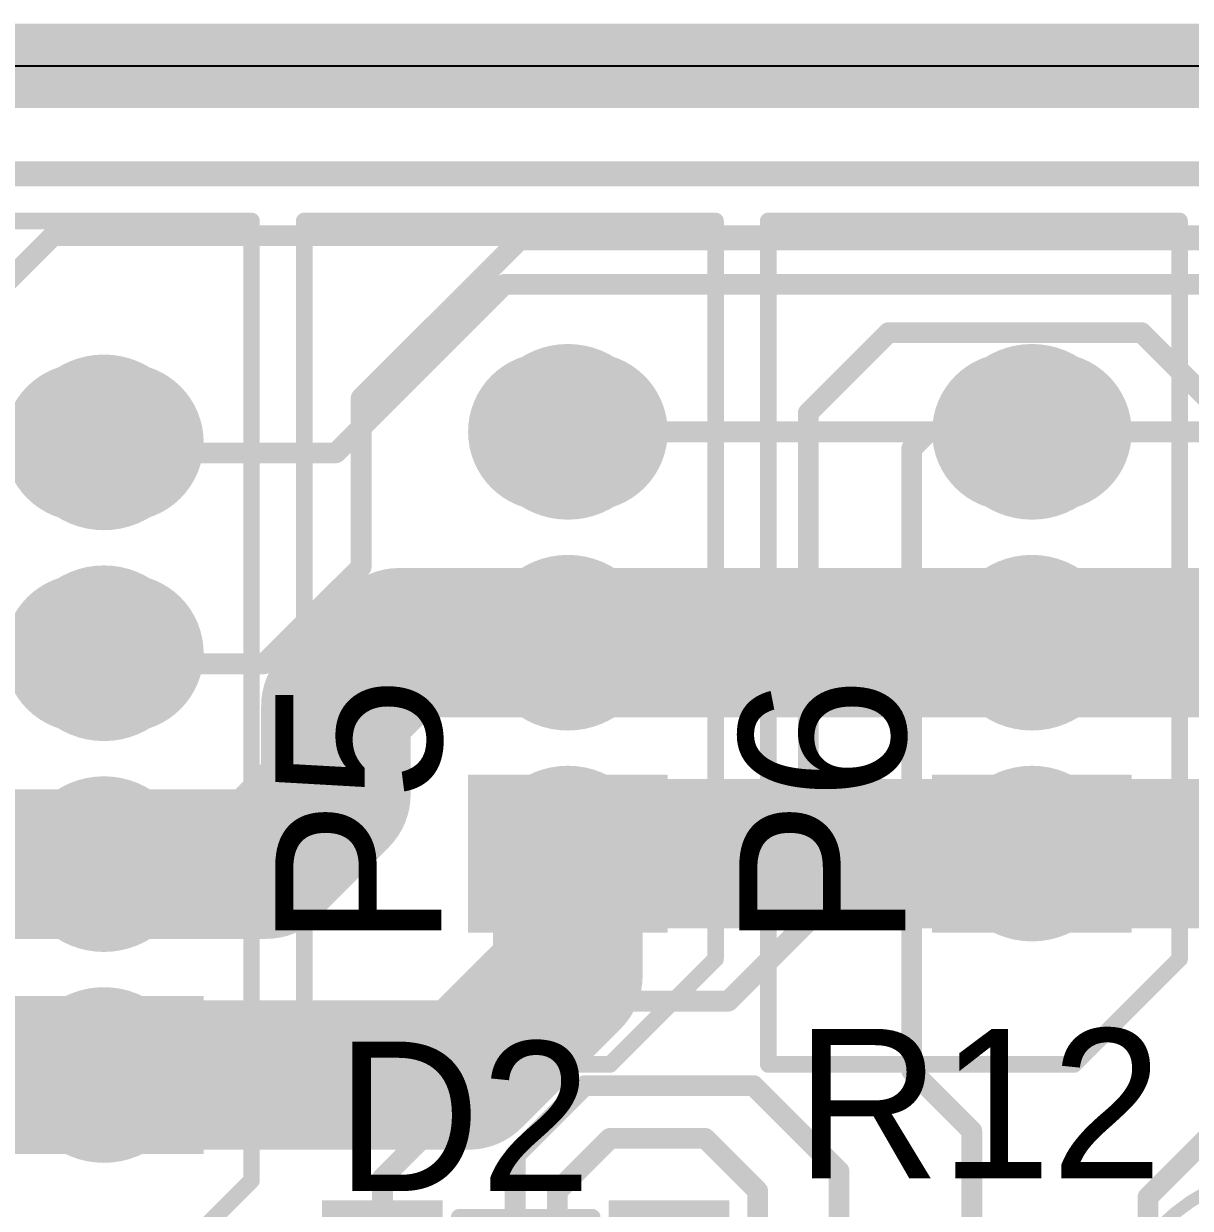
# Model space of a CAD drawing. Extents: x 50.3 to 133.3, y 75.7 to 118.9.
# Drawn here: x 79.3 to 93.35, y 104.44 to 118.71 of the extents above; entities that cross this region are included whole.
import ezdxf

# ---------------------------------------------------------------- set-up
doc = ezdxf.new("R2010")
doc.units = 0
doc.layers.get('0').update_dxf_attribs({"linetype": 'CONTINUOUS'})
for name, color, linetype in [('BOTTOMLAYER', 5, 'CONTINUOUS'), ('BOTTOMSOLDER', 6, 'CONTINUOUS'), ('INTERNALPLANE1', 76, 'CONTINUOUS'), ('INTERNALPLANE2', 16, 'CONTINUOUS'), ('KEEPOUTLAYER', 6, 'CONTINUOUS'), ('MULTILAYER', 9, 'CONTINUOUS'), ('PADHOLELAYER', 156, 'CONTINUOUS'), ('TOPLAYER', 1, 'CONTINUOUS'), ('TOPOVERLAY', 2, 'CONTINUOUS'), ('TOPPASTE', 8, 'CONTINUOUS'), ('TOPSOLDER', 216, 'CONTINUOUS')]:
    doc.layers.add(name, color=color, linetype=linetype)

# ---------------------------------------------------------------- blocks, each defined once
blk = doc.blocks.new('DL_35_16')
at = {"layer": 'TOPLAYER'}
for points in [[(-1.1, -0.8), (-1.1, 0.8), (-2.35, -0.8), (-2.35, 0.8)], [(2.35, -0.8), (2.35, 0.8), (1.1, -0.8), (1.1, 0.8)]]:
    blk.add_solid(points, dxfattribs=at)
at = {"layer": 'TOPOVERLAY', "const_width": 0.2}
for points in [[(0.8, 0.7), (-0.8, 0.7)], [(0.61, 0.7), (0.61, -0.7)], [(0.8, 0.7), (0.8, -0.7)], [(0.8, -0.7), (-0.8, -0.7)]]:
    blk.add_lwpolyline(points, dxfattribs=at)
at = {"layer": 'TOPOVERLAY', "const_width": 0.1}
for points in [[(-0.85, 0.7, 1), (-0.75, 0.7, 1)], [(0.56, 0.7, 1), (0.66, 0.7, 1)], [(0.75, 0.7, 1), (0.85, 0.7, 1)], [(0.75, 0.7, 1), (0.85, 0.7, 1)], [(-0.85, -0.7, 1), (-0.75, -0.7, 1)], [(0.56, -0.7, 1), (0.66, -0.7, 1)], [(0.75, -0.7, 1), (0.85, -0.7, 1)], [(0.75, -0.7, 1), (0.85, -0.7, 1)]]:
    blk.add_lwpolyline(points, format="xyb", close=True, dxfattribs=at)
at = {"layer": 'TOPPASTE'}
for points in [[(-1.1, -0.8), (-1.1, 0.8), (-2.35, -0.8), (-2.35, 0.8)], [(2.35, -0.8), (2.35, 0.8), (1.1, -0.8), (1.1, 0.8)]]:
    blk.add_solid(points, dxfattribs=at)
at = {"layer": 'TOPSOLDER'}
for points in [[(-0.998, -0.902), (-0.998, 0.902), (-2.452, -0.902), (-2.452, 0.902)], [(2.452, -0.902), (2.452, 0.902), (0.998, -0.902), (0.998, 0.902)]]:
    blk.add_solid(points, dxfattribs=at)
blk = doc.blocks.new('MOLEX4PIN_DXL_29')
at = {"layer": 'BOTTOMLAYER', "const_width": 1.7}
for points in [[(-1.27, 0.25), (-1.27, -0.25)], [(1.27, 0.25), (1.27, -0.25)], [(3.81, 0.25), (3.81, -0.25)]]:
    blk.add_lwpolyline(points, dxfattribs=at)
at = {"layer": 'BOTTOMLAYER', "const_width": 0.85}
for points in [[(-1.695, 0.25, 1), (-0.845, 0.25, 1)], [(0.845, 0.25, 1), (1.695, 0.25, 1)], [(3.385, 0.25, 1), (4.235, 0.25, 1)], [(-1.695, -0.25, 1), (-0.845, -0.25, 1)], [(0.845, -0.25, 1), (1.695, -0.25, 1)], [(3.385, -0.25, 1), (4.235, -0.25, 1)]]:
    blk.add_lwpolyline(points, format="xyb", close=True, dxfattribs=at)
at = {"layer": 'BOTTOMLAYER'}
blk.add_solid([(-4.66, -1.1), (-2.96, -1.1), (-4.66, 1.1), (-2.96, 1.1)], dxfattribs=at)
at = {"layer": 'BOTTOMSOLDER', "const_width": 1.903}
for points in [[(-1.27, 0.25), (-1.27, -0.25)], [(1.27, 0.25), (1.27, -0.25)], [(3.81, 0.25), (3.81, -0.25)]]:
    blk.add_lwpolyline(points, dxfattribs=at)
at = {"layer": 'BOTTOMSOLDER', "const_width": 0.952}
for points in [[(-1.746, 0.25, 1), (-0.794, 0.25, 1)], [(0.794, 0.25, 1), (1.746, 0.25, 1)], [(3.334, 0.25, 1), (4.286, 0.25, 1)], [(-1.746, -0.25, 1), (-0.794, -0.25, 1)], [(0.794, -0.25, 1), (1.746, -0.25, 1)], [(3.334, -0.25, 1), (4.286, -0.25, 1)]]:
    blk.add_lwpolyline(points, format="xyb", close=True, dxfattribs=at)
at = {"layer": 'BOTTOMSOLDER'}
blk.add_solid([(-4.762, -1.202), (-2.858, -1.202), (-4.762, 1.202), (-2.858, 1.202)], dxfattribs=at)
at = {"layer": 'INTERNALPLANE1', "const_width": 1.058}
for points in [[(-4.339, 0, 1), (-3.281, 0, 1)], [(-1.799, 0, 1), (-0.741, 0, 1)], [(0.741, 0, 1), (1.799, 0, 1)], [(3.281, 0, 1), (4.339, 0, 1)]]:
    blk.add_lwpolyline(points, format="xyb", close=True, dxfattribs=at)
at = {"layer": 'INTERNALPLANE2', "const_width": 1.058}
for points in [[(-4.339, 0, 1), (-3.281, 0, 1)], [(-1.799, 0, 1), (-0.741, 0, 1)], [(0.741, 0, 1), (1.799, 0, 1)], [(3.281, 0, 1), (4.339, 0, 1)]]:
    blk.add_lwpolyline(points, format="xyb", close=True, dxfattribs=at)
at = {"layer": 'MULTILAYER', "const_width": 1.7}
for points in [[(-1.27, 0.25), (-1.27, -0.25)], [(1.27, 0.25), (1.27, -0.25)], [(3.81, 0.25), (3.81, -0.25)]]:
    blk.add_lwpolyline(points, dxfattribs=at)
at = {"layer": 'MULTILAYER', "const_width": 0.85}
for points in [[(-1.695, 0.25, 1), (-0.845, 0.25, 1)], [(0.845, 0.25, 1), (1.695, 0.25, 1)], [(3.385, 0.25, 1), (4.235, 0.25, 1)], [(-1.695, -0.25, 1), (-0.845, -0.25, 1)], [(0.845, -0.25, 1), (1.695, -0.25, 1)], [(3.385, -0.25, 1), (4.235, -0.25, 1)]]:
    blk.add_lwpolyline(points, format="xyb", close=True, dxfattribs=at)
at = {"layer": 'MULTILAYER'}
blk.add_solid([(-4.66, -1.1), (-2.96, -1.1), (-4.66, 1.1), (-2.96, 1.1)], dxfattribs=at)
at = {"layer": 'PADHOLELAYER', "const_width": 0.55}
for points in [[(-4.085, 0, 1), (-3.535, 0, 1)], [(-1.545, 0, 1), (-0.995, 0, 1)], [(0.995, 0, 1), (1.545, 0, 1)], [(3.535, 0, 1), (4.085, 0, 1)]]:
    blk.add_lwpolyline(points, format="xyb", close=True, dxfattribs=at)
at = {"layer": 'TOPLAYER', "const_width": 1.7}
for points in [[(-1.27, 0.25), (-1.27, -0.25)], [(1.27, 0.25), (1.27, -0.25)], [(3.81, 0.25), (3.81, -0.25)]]:
    blk.add_lwpolyline(points, dxfattribs=at)
at = {"layer": 'TOPLAYER', "const_width": 0.85}
for points in [[(-1.695, 0.25, 1), (-0.845, 0.25, 1)], [(0.845, 0.25, 1), (1.695, 0.25, 1)], [(3.385, 0.25, 1), (4.235, 0.25, 1)], [(-1.695, -0.25, 1), (-0.845, -0.25, 1)], [(0.845, -0.25, 1), (1.695, -0.25, 1)], [(3.385, -0.25, 1), (4.235, -0.25, 1)]]:
    blk.add_lwpolyline(points, format="xyb", close=True, dxfattribs=at)
at = {"layer": 'TOPLAYER'}
blk.add_solid([(-4.66, -1.1), (-2.96, -1.1), (-4.66, 1.1), (-2.96, 1.1)], dxfattribs=at)
at = {"layer": 'TOPOVERLAY', "const_width": 0.2}
for points in [[(-6.35, 3.175), (6.477, 3.175)], [(-6.35, 3.175), (-6.35, -0.508)], [(6.477, 3.175), (6.477, -1.778)], [(-6.35, -0.508), (-5.08, -1.778)], [(-5.08, -1.778), (6.477, -1.778)]]:
    blk.add_lwpolyline(points, dxfattribs=at)
at = {"layer": 'TOPOVERLAY', "const_width": 0.1}
for points in [[(-6.4, 3.175, 1), (-6.3, 3.175, 1)], [(-6.4, 3.175, 1), (-6.3, 3.175, 1)], [(6.427, 3.175, 1), (6.527, 3.175, 1)], [(6.427, 3.175, 1), (6.527, 3.175, 1)], [(-6.4, -0.508, 1), (-6.3, -0.508, 1)], [(-6.4, -0.508, 1), (-6.3, -0.508, 1)], [(-5.13, -1.778, 1), (-5.03, -1.778, 1)], [(-5.13, -1.778, 1), (-5.03, -1.778, 1)], [(6.427, -1.778, 1), (6.527, -1.778, 1)], [(6.427, -1.778, 1), (6.527, -1.778, 1)]]:
    blk.add_lwpolyline(points, format="xyb", close=True, dxfattribs=at)
at = {"layer": 'TOPSOLDER', "const_width": 1.903}
for points in [[(-1.27, 0.25), (-1.27, -0.25)], [(1.27, 0.25), (1.27, -0.25)], [(3.81, 0.25), (3.81, -0.25)]]:
    blk.add_lwpolyline(points, dxfattribs=at)
at = {"layer": 'TOPSOLDER', "const_width": 0.952}
for points in [[(-1.746, 0.25, 1), (-0.794, 0.25, 1)], [(0.794, 0.25, 1), (1.746, 0.25, 1)], [(3.334, 0.25, 1), (4.286, 0.25, 1)], [(-1.746, -0.25, 1), (-0.794, -0.25, 1)], [(0.794, -0.25, 1), (1.746, -0.25, 1)], [(3.334, -0.25, 1), (4.286, -0.25, 1)]]:
    blk.add_lwpolyline(points, format="xyb", close=True, dxfattribs=at)
at = {"layer": 'TOPSOLDER'}
blk.add_solid([(-4.762, -1.202), (-2.858, -1.202), (-4.762, 1.202), (-2.858, 1.202)], dxfattribs=at)
blk = doc.blocks.new('MOLEX3PIN_DXL_30')
at = {"layer": 'BOTTOMLAYER', "const_width": 1.7}
for points in [[(0, 0.25), (0, -0.25)], [(2.54, 0.25), (2.54, -0.25)]]:
    blk.add_lwpolyline(points, dxfattribs=at)
at = {"layer": 'BOTTOMLAYER', "const_width": 0.85}
for points in [[(-0.425, 0.25, 1), (0.425, 0.25, 1)], [(2.115, 0.25, 1), (2.965, 0.25, 1)], [(-0.425, -0.25, 1), (0.425, -0.25, 1)], [(2.115, -0.25, 1), (2.965, -0.25, 1)]]:
    blk.add_lwpolyline(points, format="xyb", close=True, dxfattribs=at)
at = {"layer": 'BOTTOMLAYER'}
blk.add_solid([(-3.39, -1.1), (-1.69, -1.1), (-3.39, 1.1), (-1.69, 1.1)], dxfattribs=at)
at = {"layer": 'BOTTOMSOLDER', "const_width": 1.903}
for points in [[(0, 0.25), (0, -0.25)], [(2.54, 0.25), (2.54, -0.25)]]:
    blk.add_lwpolyline(points, dxfattribs=at)
at = {"layer": 'BOTTOMSOLDER', "const_width": 0.952}
for points in [[(-0.476, 0.25, 1), (0.476, 0.25, 1)], [(2.064, 0.25, 1), (3.016, 0.25, 1)], [(-0.476, -0.25, 1), (0.476, -0.25, 1)], [(2.064, -0.25, 1), (3.016, -0.25, 1)]]:
    blk.add_lwpolyline(points, format="xyb", close=True, dxfattribs=at)
at = {"layer": 'BOTTOMSOLDER'}
blk.add_solid([(-3.492, -1.202), (-1.588, -1.202), (-3.492, 1.202), (-1.588, 1.202)], dxfattribs=at)
at = {"layer": 'INTERNALPLANE1', "const_width": 1.058}
for points in [[(-3.069, 0, 1), (-2.011, 0, 1)], [(-0.529, 0, 1), (0.529, 0, 1)], [(2.011, 0, 1), (3.069, 0, 1)]]:
    blk.add_lwpolyline(points, format="xyb", close=True, dxfattribs=at)
at = {"layer": 'INTERNALPLANE2', "const_width": 1.058}
for points in [[(-3.069, 0, 1), (-2.011, 0, 1)], [(-0.529, 0, 1), (0.529, 0, 1)], [(2.011, 0, 1), (3.069, 0, 1)]]:
    blk.add_lwpolyline(points, format="xyb", close=True, dxfattribs=at)
at = {"layer": 'MULTILAYER', "const_width": 1.7}
for points in [[(0, 0.25), (0, -0.25)], [(2.54, 0.25), (2.54, -0.25)]]:
    blk.add_lwpolyline(points, dxfattribs=at)
at = {"layer": 'MULTILAYER', "const_width": 0.85}
for points in [[(-0.425, 0.25, 1), (0.425, 0.25, 1)], [(2.115, 0.25, 1), (2.965, 0.25, 1)], [(-0.425, -0.25, 1), (0.425, -0.25, 1)], [(2.115, -0.25, 1), (2.965, -0.25, 1)]]:
    blk.add_lwpolyline(points, format="xyb", close=True, dxfattribs=at)
at = {"layer": 'MULTILAYER'}
blk.add_solid([(-3.39, -1.1), (-1.69, -1.1), (-3.39, 1.1), (-1.69, 1.1)], dxfattribs=at)
at = {"layer": 'PADHOLELAYER', "const_width": 0.55}
for points in [[(-2.815, 0, 1), (-2.265, 0, 1)], [(-0.275, 0, 1), (0.275, 0, 1)], [(2.265, 0, 1), (2.815, 0, 1)]]:
    blk.add_lwpolyline(points, format="xyb", close=True, dxfattribs=at)
at = {"layer": 'TOPLAYER', "const_width": 1.7}
for points in [[(0, 0.25), (0, -0.25)], [(2.54, 0.25), (2.54, -0.25)]]:
    blk.add_lwpolyline(points, dxfattribs=at)
at = {"layer": 'TOPLAYER', "const_width": 0.85}
for points in [[(-0.425, 0.25, 1), (0.425, 0.25, 1)], [(2.115, 0.25, 1), (2.965, 0.25, 1)], [(-0.425, -0.25, 1), (0.425, -0.25, 1)], [(2.115, -0.25, 1), (2.965, -0.25, 1)]]:
    blk.add_lwpolyline(points, format="xyb", close=True, dxfattribs=at)
at = {"layer": 'TOPLAYER'}
blk.add_solid([(-3.39, -1.1), (-1.69, -1.1), (-3.39, 1.1), (-1.69, 1.1)], dxfattribs=at)
at = {"layer": 'TOPOVERLAY', "const_width": 0.2}
for points in [[(-5.08, 3.175), (-5.08, -0.508)], [(-5.08, 3.175), (5.08, 3.175)], [(5.08, 3.175), (5.08, -1.778)], [(-5.08, -0.508), (-3.81, -1.778)], [(-3.81, -1.778), (5.08, -1.778)]]:
    blk.add_lwpolyline(points, dxfattribs=at)
at = {"layer": 'TOPOVERLAY', "const_width": 0.1}
for points in [[(-5.13, 3.175, 1), (-5.03, 3.175, 1)], [(-5.13, 3.175, 1), (-5.03, 3.175, 1)], [(5.03, 3.175, 1), (5.13, 3.175, 1)], [(5.03, 3.175, 1), (5.13, 3.175, 1)], [(-5.13, -0.508, 1), (-5.03, -0.508, 1)], [(-5.13, -0.508, 1), (-5.03, -0.508, 1)], [(-3.86, -1.778, 1), (-3.76, -1.778, 1)], [(-3.86, -1.778, 1), (-3.76, -1.778, 1)], [(5.03, -1.778, 1), (5.13, -1.778, 1)], [(5.03, -1.778, 1), (5.13, -1.778, 1)]]:
    blk.add_lwpolyline(points, format="xyb", close=True, dxfattribs=at)
at = {"layer": 'TOPSOLDER', "const_width": 1.903}
for points in [[(0, 0.25), (0, -0.25)], [(2.54, 0.25), (2.54, -0.25)]]:
    blk.add_lwpolyline(points, dxfattribs=at)
at = {"layer": 'TOPSOLDER', "const_width": 0.952}
for points in [[(-0.476, 0.25, 1), (0.476, 0.25, 1)], [(2.064, 0.25, 1), (3.016, 0.25, 1)], [(-0.476, -0.25, 1), (0.476, -0.25, 1)], [(2.064, -0.25, 1), (3.016, -0.25, 1)]]:
    blk.add_lwpolyline(points, format="xyb", close=True, dxfattribs=at)
at = {"layer": 'TOPSOLDER'}
blk.add_solid([(-3.492, -1.202), (-1.588, -1.202), (-3.492, 1.202), (-1.588, 1.202)], dxfattribs=at)
blk = doc.blocks.new('C_______DIP_57')
at = {"layer": 'BOTTOMLAYER', "const_width": 1.6}
for points in [[(-2.54, -0.55), (-2.54, 0.55)], [(2.54, -0.55), (2.54, 0.55)]]:
    blk.add_lwpolyline(points, dxfattribs=at)
at = {"layer": 'BOTTOMLAYER', "const_width": 0.8}
for points in [[(-2.94, 0.55, 1), (-2.14, 0.55, 1)], [(2.14, 0.55, 1), (2.94, 0.55, 1)], [(-2.94, -0.55, 1), (-2.14, -0.55, 1)], [(2.14, -0.55, 1), (2.94, -0.55, 1)]]:
    blk.add_lwpolyline(points, format="xyb", close=True, dxfattribs=at)
at = {"layer": 'BOTTOMSOLDER', "const_width": 1.803}
for points in [[(-2.54, -0.55), (-2.54, 0.55)], [(2.54, -0.55), (2.54, 0.55)]]:
    blk.add_lwpolyline(points, dxfattribs=at)
at = {"layer": 'BOTTOMSOLDER', "const_width": 0.902}
for points in [[(-2.991, 0.55, 1), (-2.089, 0.55, 1)], [(2.089, 0.55, 1), (2.991, 0.55, 1)], [(-2.991, -0.55, 1), (-2.089, -0.55, 1)], [(2.089, -0.55, 1), (2.991, -0.55, 1)]]:
    blk.add_lwpolyline(points, format="xyb", close=True, dxfattribs=at)
at = {"layer": 'INTERNALPLANE1', "const_width": 1.058}
for points in [[(-3.069, 0, 1), (-2.011, 0, 1)], [(2.011, 0, 1), (3.069, 0, 1)]]:
    blk.add_lwpolyline(points, format="xyb", close=True, dxfattribs=at)
at = {"layer": 'INTERNALPLANE2', "const_width": 1.058}
for points in [[(-3.069, 0, 1), (-2.011, 0, 1)], [(2.011, 0, 1), (3.069, 0, 1)]]:
    blk.add_lwpolyline(points, format="xyb", close=True, dxfattribs=at)
at = {"layer": 'MULTILAYER', "const_width": 1.6}
for points in [[(-2.54, -0.55), (-2.54, 0.55)], [(2.54, -0.55), (2.54, 0.55)]]:
    blk.add_lwpolyline(points, dxfattribs=at)
at = {"layer": 'MULTILAYER', "const_width": 0.8}
for points in [[(-2.94, 0.55, 1), (-2.14, 0.55, 1)], [(2.14, 0.55, 1), (2.94, 0.55, 1)], [(-2.94, -0.55, 1), (-2.14, -0.55, 1)], [(2.14, -0.55, 1), (2.94, -0.55, 1)]]:
    blk.add_lwpolyline(points, format="xyb", close=True, dxfattribs=at)
at = {"layer": 'PADHOLELAYER', "const_width": 0.55}
for points in [[(-2.815, 0, 1), (-2.265, 0, 1)], [(2.265, 0, 1), (2.815, 0, 1)]]:
    blk.add_lwpolyline(points, format="xyb", close=True, dxfattribs=at)
at = {"layer": 'TOPLAYER', "const_width": 1.6}
for points in [[(-2.54, -0.55), (-2.54, 0.55)], [(2.54, -0.55), (2.54, 0.55)]]:
    blk.add_lwpolyline(points, dxfattribs=at)
at = {"layer": 'TOPLAYER', "const_width": 0.8}
for points in [[(-2.94, 0.55, 1), (-2.14, 0.55, 1)], [(2.14, 0.55, 1), (2.94, 0.55, 1)], [(-2.94, -0.55, 1), (-2.14, -0.55, 1)], [(2.14, -0.55, 1), (2.94, -0.55, 1)]]:
    blk.add_lwpolyline(points, format="xyb", close=True, dxfattribs=at)
at = {"layer": 'TOPOVERLAY'}
for points, const_width in [([(-3.429, -2.286, -1), (-3.429, 2.286)], 0.152), ([(3.429, 2.286, -1), (3.429, -2.286)], 0.152), ([(-3.429, -1.778, -1), (-3.429, 1.778)], 0.0508), ([(3.429, 1.778, -1), (3.429, -1.778)], 0.0508)]:
    blk.add_lwpolyline(points, format="xyb", dxfattribs=dict(at, const_width=const_width))
for points, const_width in [([(3.429, 2.286), (-3.429, 2.286)], 0.152), ([(3.429, 1.778), (-3.429, 1.778)], 0.0508), ([(3.429, -1.778), (-3.429, -1.778)], 0.0508), ([(3.429, -2.286), (-3.429, -2.286)], 0.152)]:
    blk.add_lwpolyline(points, dxfattribs=dict(at, const_width=const_width))
for points, const_width in [([(-3.467, 2.286, 1), (-3.391, 2.286, 1)], 0.0762), ([(-3.467, 2.286, 1), (-3.391, 2.286, 1)], 0.0762), ([(3.391, 2.286, 1), (3.467, 2.286, 1)], 0.0762), ([(3.391, 2.286, 1), (3.467, 2.286, 1)], 0.0762), ([(-3.442, 1.778, 1), (-3.416, 1.778, 1)], 0.0254), ([(-3.442, 1.778, 1), (-3.416, 1.778, 1)], 0.0254), ([(3.416, 1.778, 1), (3.442, 1.778, 1)], 0.0254), ([(3.416, 1.778, 1), (3.442, 1.778, 1)], 0.0254), ([(-3.442, -1.778, 1), (-3.416, -1.778, 1)], 0.0254), ([(-3.442, -1.778, 1), (-3.416, -1.778, 1)], 0.0254), ([(3.416, -1.778, 1), (3.442, -1.778, 1)], 0.0254), ([(3.416, -1.778, 1), (3.442, -1.778, 1)], 0.0254), ([(-3.467, -2.286, 1), (-3.391, -2.286, 1)], 0.0762), ([(-3.467, -2.286, 1), (-3.391, -2.286, 1)], 0.0762), ([(3.391, -2.286, 1), (3.467, -2.286, 1)], 0.0762), ([(3.391, -2.286, 1), (3.467, -2.286, 1)], 0.0762)]:
    blk.add_lwpolyline(points, format="xyb", close=True, dxfattribs=dict(at, const_width=const_width))
at = {"layer": 'TOPSOLDER', "const_width": 1.803}
for points in [[(-2.54, -0.55), (-2.54, 0.55)], [(2.54, -0.55), (2.54, 0.55)]]:
    blk.add_lwpolyline(points, dxfattribs=at)
at = {"layer": 'TOPSOLDER', "const_width": 0.902}
for points in [[(-2.991, 0.55, 1), (-2.089, 0.55, 1)], [(2.089, 0.55, 1), (2.991, 0.55, 1)], [(-2.991, -0.55, 1), (-2.089, -0.55, 1)], [(2.089, -0.55, 1), (2.991, -0.55, 1)]]:
    blk.add_lwpolyline(points, format="xyb", close=True, dxfattribs=at)
blk = doc.blocks.new('MOLEX3PIN_DXL_59')
at = {"layer": 'BOTTOMLAYER', "const_width": 1.7}
for points in [[(0, 0.25), (0, -0.25)], [(2.54, 0.25), (2.54, -0.25)]]:
    blk.add_lwpolyline(points, dxfattribs=at)
at = {"layer": 'BOTTOMLAYER', "const_width": 0.85}
for points in [[(-0.425, 0.25, 1), (0.425, 0.25, 1)], [(2.115, 0.25, 1), (2.965, 0.25, 1)], [(-0.425, -0.25, 1), (0.425, -0.25, 1)], [(2.115, -0.25, 1), (2.965, -0.25, 1)]]:
    blk.add_lwpolyline(points, format="xyb", close=True, dxfattribs=at)
at = {"layer": 'BOTTOMLAYER'}
blk.add_solid([(-3.39, -1.1), (-1.69, -1.1), (-3.39, 1.1), (-1.69, 1.1)], dxfattribs=at)
at = {"layer": 'BOTTOMSOLDER', "const_width": 1.903}
for points in [[(0, 0.25), (0, -0.25)], [(2.54, 0.25), (2.54, -0.25)]]:
    blk.add_lwpolyline(points, dxfattribs=at)
at = {"layer": 'BOTTOMSOLDER', "const_width": 0.952}
for points in [[(-0.476, 0.25, 1), (0.476, 0.25, 1)], [(2.064, 0.25, 1), (3.016, 0.25, 1)], [(-0.476, -0.25, 1), (0.476, -0.25, 1)], [(2.064, -0.25, 1), (3.016, -0.25, 1)]]:
    blk.add_lwpolyline(points, format="xyb", close=True, dxfattribs=at)
at = {"layer": 'BOTTOMSOLDER'}
blk.add_solid([(-3.492, -1.202), (-1.588, -1.202), (-3.492, 1.202), (-1.588, 1.202)], dxfattribs=at)
at = {"layer": 'INTERNALPLANE1', "const_width": 1.058}
for points in [[(-3.069, 0, 1), (-2.011, 0, 1)], [(-0.529, 0, 1), (0.529, 0, 1)], [(2.011, 0, 1), (3.069, 0, 1)]]:
    blk.add_lwpolyline(points, format="xyb", close=True, dxfattribs=at)
at = {"layer": 'INTERNALPLANE2', "const_width": 1.058}
for points in [[(-3.069, 0, 1), (-2.011, 0, 1)], [(-0.529, 0, 1), (0.529, 0, 1)], [(2.011, 0, 1), (3.069, 0, 1)]]:
    blk.add_lwpolyline(points, format="xyb", close=True, dxfattribs=at)
at = {"layer": 'MULTILAYER', "const_width": 1.7}
for points in [[(0, 0.25), (0, -0.25)], [(2.54, 0.25), (2.54, -0.25)]]:
    blk.add_lwpolyline(points, dxfattribs=at)
at = {"layer": 'MULTILAYER', "const_width": 0.85}
for points in [[(-0.425, 0.25, 1), (0.425, 0.25, 1)], [(2.115, 0.25, 1), (2.965, 0.25, 1)], [(-0.425, -0.25, 1), (0.425, -0.25, 1)], [(2.115, -0.25, 1), (2.965, -0.25, 1)]]:
    blk.add_lwpolyline(points, format="xyb", close=True, dxfattribs=at)
at = {"layer": 'MULTILAYER'}
blk.add_solid([(-3.39, -1.1), (-1.69, -1.1), (-3.39, 1.1), (-1.69, 1.1)], dxfattribs=at)
at = {"layer": 'PADHOLELAYER', "const_width": 0.55}
for points in [[(-2.815, 0, 1), (-2.265, 0, 1)], [(-0.275, 0, 1), (0.275, 0, 1)], [(2.265, 0, 1), (2.815, 0, 1)]]:
    blk.add_lwpolyline(points, format="xyb", close=True, dxfattribs=at)
at = {"layer": 'TOPLAYER', "const_width": 1.7}
for points in [[(0, 0.25), (0, -0.25)], [(2.54, 0.25), (2.54, -0.25)]]:
    blk.add_lwpolyline(points, dxfattribs=at)
at = {"layer": 'TOPLAYER', "const_width": 0.85}
for points in [[(-0.425, 0.25, 1), (0.425, 0.25, 1)], [(2.115, 0.25, 1), (2.965, 0.25, 1)], [(-0.425, -0.25, 1), (0.425, -0.25, 1)], [(2.115, -0.25, 1), (2.965, -0.25, 1)]]:
    blk.add_lwpolyline(points, format="xyb", close=True, dxfattribs=at)
at = {"layer": 'TOPLAYER'}
blk.add_solid([(-3.39, -1.1), (-1.69, -1.1), (-3.39, 1.1), (-1.69, 1.1)], dxfattribs=at)
at = {"layer": 'TOPOVERLAY', "const_width": 0.2}
for points in [[(-5.08, 3.175), (-5.08, -0.508)], [(-5.08, 3.175), (5.08, 3.175)], [(5.08, 3.175), (5.08, -1.778)], [(-5.08, -0.508), (-3.81, -1.778)], [(-3.81, -1.778), (5.08, -1.778)]]:
    blk.add_lwpolyline(points, dxfattribs=at)
at = {"layer": 'TOPOVERLAY', "const_width": 0.1}
for points in [[(-5.13, 3.175, 1), (-5.03, 3.175, 1)], [(-5.13, 3.175, 1), (-5.03, 3.175, 1)], [(5.03, 3.175, 1), (5.13, 3.175, 1)], [(5.03, 3.175, 1), (5.13, 3.175, 1)], [(-5.13, -0.508, 1), (-5.03, -0.508, 1)], [(-5.13, -0.508, 1), (-5.03, -0.508, 1)], [(-3.86, -1.778, 1), (-3.76, -1.778, 1)], [(-3.86, -1.778, 1), (-3.76, -1.778, 1)], [(5.03, -1.778, 1), (5.13, -1.778, 1)], [(5.03, -1.778, 1), (5.13, -1.778, 1)]]:
    blk.add_lwpolyline(points, format="xyb", close=True, dxfattribs=at)
at = {"layer": 'TOPSOLDER', "const_width": 1.903}
for points in [[(0, 0.25), (0, -0.25)], [(2.54, 0.25), (2.54, -0.25)]]:
    blk.add_lwpolyline(points, dxfattribs=at)
at = {"layer": 'TOPSOLDER', "const_width": 0.952}
for points in [[(-0.476, 0.25, 1), (0.476, 0.25, 1)], [(2.064, 0.25, 1), (3.016, 0.25, 1)], [(-0.476, -0.25, 1), (0.476, -0.25, 1)], [(2.064, -0.25, 1), (3.016, -0.25, 1)]]:
    blk.add_lwpolyline(points, format="xyb", close=True, dxfattribs=at)
at = {"layer": 'TOPSOLDER'}
blk.add_solid([(-3.492, -1.202), (-1.588, -1.202), (-3.492, 1.202), (-1.588, 1.202)], dxfattribs=at)

msp = doc.modelspace()

# ---------------------------------------------------------------- linework, layer by layer
at = {"layer": 'BOTTOMLAYER'}
for points, const_width in [([(83.363, 114.198), (85.268, 116.103)], 0.25), ([(85.268, 116.103), (122.758, 116.103)], 0.25), ([(83.363, 112.166), (83.363, 114.198)], 0.25), ([(85.852, 113.792), (91.44, 113.792)], 0.25), ([(91.44, 113.792), (97.028, 113.792)], 0.25), ([(74.676, 113.538), (80.264, 113.538)], 0.25), ([(82.194, 110.998), (83.363, 112.166)], 0.25), ([(85.852, 111.252), (91.44, 111.252)], 1.8), ([(91.44, 111.252), (97.028, 111.252)], 1.8), ([(74.676, 110.998), (80.264, 110.998)], 0.25), ([(80.264, 110.998), (82.194, 110.998)], 0.25), ([(85.852, 108.712), (91.44, 108.712)], 1.8), ([(85.852, 107.239), (85.852, 108.712)], 1.8), ([(91.44, 108.712), (97.028, 108.712)], 1.8), ([(74.676, 108.585), (80.264, 108.585)], 1.8), ([(84.658, 106.045), (85.852, 107.239)], 1.8), ([(74.676, 106.045), (80.264, 106.045)], 1.8), ([(80.264, 106.045), (84.658, 106.045)], 1.8)]:
    msp.add_lwpolyline(points, dxfattribs=dict(at, const_width=const_width))
for points, const_width in [([(85.205, 116.103, 1), (85.33, 116.103, 1)], 0.125), ([(85.205, 116.103, 1), (85.33, 116.103, 1)], 0.125), ([(83.3, 114.198, 1), (83.425, 114.198, 1)], 0.125), ([(83.3, 114.198, 1), (83.425, 114.198, 1)], 0.125), ([(85.79, 113.792, 1), (85.914, 113.792, 1)], 0.125), ([(91.378, 113.792, 1), (91.502, 113.792, 1)], 0.125), ([(91.378, 113.792, 1), (91.502, 113.792, 1)], 0.125), ([(80.202, 113.538, 1), (80.326, 113.538, 1)], 0.125), ([(83.3, 112.166, 1), (83.425, 112.166, 1)], 0.125), ([(83.3, 112.166, 1), (83.425, 112.166, 1)], 0.125), ([(85.402, 111.252, 1), (86.302, 111.252, 1)], 0.9), ([(90.99, 111.252, 1), (91.89, 111.252, 1)], 0.9), ([(90.99, 111.252, 1), (91.89, 111.252, 1)], 0.9), ([(80.202, 110.998, 1), (80.326, 110.998, 1)], 0.125), ([(80.202, 110.998, 1), (80.326, 110.998, 1)], 0.125), ([(82.132, 110.998, 1), (82.257, 110.998, 1)], 0.125), ([(82.132, 110.998, 1), (82.257, 110.998, 1)], 0.125), ([(85.402, 108.712, 1), (86.302, 108.712, 1)], 0.9), ([(85.402, 108.712, 1), (86.302, 108.712, 1)], 0.9), ([(90.99, 108.712, 1), (91.89, 108.712, 1)], 0.9), ([(90.99, 108.712, 1), (91.89, 108.712, 1)], 0.9), ([(79.814, 108.585, 1), (80.714, 108.585, 1)], 0.9), ([(85.402, 107.239, 1), (86.302, 107.239, 1)], 0.9), ([(85.402, 107.239, 1), (86.302, 107.239, 1)], 0.9), ([(79.814, 106.045, 1), (80.714, 106.045, 1)], 0.9), ([(79.814, 106.045, 1), (80.714, 106.045, 1)], 0.9), ([(84.208, 106.045, 1), (85.108, 106.045, 1)], 0.9), ([(84.208, 106.045, 1), (85.108, 106.045, 1)], 0.9)]:
    msp.add_lwpolyline(points, format="xyb", close=True, dxfattribs=dict(at, const_width=const_width))
at = {"layer": 'INTERNALPLANE1'}
msp.add_line((50.8, 118.2), (132.8, 118.2), dxfattribs=at)
at = {"layer": 'INTERNALPLANE1', "const_width": 1.016}
msp.add_lwpolyline([(50.8, 118.2), (132.8, 118.2)], dxfattribs=at)
at = {"layer": 'INTERNALPLANE2'}
msp.add_line((50.8, 118.2), (132.8, 118.2), dxfattribs=at)
at = {"layer": 'INTERNALPLANE2', "const_width": 1.016}
msp.add_lwpolyline([(50.8, 118.2), (132.8, 118.2)], dxfattribs=at)
at = {"layer": 'KEEPOUTLAYER', "const_width": 0.3}
msp.add_lwpolyline([(54.737, 116.9), (128.877, 116.9)], dxfattribs=at)
at = {"layer": 'TOPLAYER'}
for points, const_width in [([(78.613, 115.113), (79.654, 116.154)], 0.25), ([(79.654, 116.154), (105.766, 116.154)], 0.25), ([(83.058, 113.538), (85.09, 115.57)], 0.25), ([(85.09, 115.57), (105.537, 115.57)], 0.25), ([(88.748, 114.021), (89.713, 114.986)], 0.25), ([(89.713, 114.986), (92.761, 114.986)], 0.25), ([(92.761, 114.986), (95.148, 112.598)], 0.25), ([(88.748, 107.899), (88.748, 114.021)], 0.25), ([(89.992, 113.589), (90.195, 113.792)], 0.25), ([(90.195, 113.792), (91.44, 113.792)], 0.25), ([(80.264, 113.538), (83.058, 113.538)], 0.25), ([(89.992, 106.096), (89.992, 113.589)], 0.25), ([(83.058, 110.49), (83.82, 111.252)], 1.8), ([(83.82, 111.252), (85.852, 111.252)], 1.8), ([(83.058, 109.423), (83.058, 110.49)], 1.8), ([(82.22, 108.585), (83.058, 109.423)], 1.8), ([(80.264, 108.585), (82.22, 108.585)], 1.8), ([(87.782, 106.934), (88.748, 107.899)], 0.25), ([(83.619, 104.803), (85.75, 106.934)], 0.25), ([(85.75, 106.934), (87.782, 106.934)], 0.25), ([(92.837, 104.572), (94.717, 106.451)], 0.25), ([(89.992, 106.096), (90.716, 105.372)], 0.25), ([(85.217, 105.08), (86.055, 105.918)], 0.25), ([(86.055, 105.918), (88.087, 105.918)], 0.25), ([(88.087, 105.918), (89.116, 104.889)], 0.25), ([(90.716, 103.632), (90.716, 105.372)], 0.25), ([(85.725, 104.648), (86.36, 105.283)], 0.25), ([(86.36, 105.283), (87.503, 105.283)], 0.25), ([(87.503, 105.283), (88.138, 104.648)], 0.25), ([(85.217, 103.155), (85.217, 105.08)], 0.25), ([(83.619, 103.632), (83.619, 104.803)], 0.25), ([(89.116, 103.632), (89.116, 104.889)], 0.25), ([(85.725, 102.492), (85.725, 104.648)], 0.25), ([(88.138, 102.895), (88.138, 104.648)], 0.25), ([(92.837, 98.095), (92.837, 104.572)], 0.25)]:
    msp.add_lwpolyline(points, dxfattribs=dict(at, const_width=const_width))
for points, const_width in [([(79.592, 116.154, 1), (79.717, 116.154, 1)], 0.125), ([(79.592, 116.154, 1), (79.717, 116.154, 1)], 0.125), ([(85.028, 115.57, 1), (85.152, 115.57, 1)], 0.125), ([(85.028, 115.57, 1), (85.152, 115.57, 1)], 0.125), ([(89.65, 114.986, 1), (89.775, 114.986, 1)], 0.125), ([(89.65, 114.986, 1), (89.775, 114.986, 1)], 0.125), ([(92.698, 114.986, 1), (92.823, 114.986, 1)], 0.125), ([(92.698, 114.986, 1), (92.823, 114.986, 1)], 0.125), ([(88.685, 114.021, 1), (88.81, 114.021, 1)], 0.125), ([(88.685, 114.021, 1), (88.81, 114.021, 1)], 0.125), ([(90.133, 113.792, 1), (90.258, 113.792, 1)], 0.125), ([(90.133, 113.792, 1), (90.258, 113.792, 1)], 0.125), ([(91.378, 113.792, 1), (91.502, 113.792, 1)], 0.125), ([(80.202, 113.538, 1), (80.326, 113.538, 1)], 0.125), ([(82.996, 113.538, 1), (83.12, 113.538, 1)], 0.125), ([(82.996, 113.538, 1), (83.12, 113.538, 1)], 0.125), ([(89.93, 113.589, 1), (90.055, 113.589, 1)], 0.125), ([(89.93, 113.589, 1), (90.055, 113.589, 1)], 0.125), ([(83.37, 111.252, 1), (84.27, 111.252, 1)], 0.9), ([(83.37, 111.252, 1), (84.27, 111.252, 1)], 0.9), ([(85.402, 111.252, 1), (86.302, 111.252, 1)], 0.9), ([(82.608, 110.49, 1), (83.508, 110.49, 1)], 0.9), ([(82.608, 110.49, 1), (83.508, 110.49, 1)], 0.9), ([(82.608, 109.423, 1), (83.508, 109.423, 1)], 0.9), ([(82.608, 109.423, 1), (83.508, 109.423, 1)], 0.9), ([(79.814, 108.585, 1), (80.714, 108.585, 1)], 0.9), ([(81.77, 108.585, 1), (82.67, 108.585, 1)], 0.9), ([(81.77, 108.585, 1), (82.67, 108.585, 1)], 0.9), ([(88.685, 107.899, 1), (88.81, 107.899, 1)], 0.125), ([(88.685, 107.899, 1), (88.81, 107.899, 1)], 0.125), ([(85.688, 106.934, 1), (85.813, 106.934, 1)], 0.125), ([(85.688, 106.934, 1), (85.813, 106.934, 1)], 0.125), ([(87.72, 106.934, 1), (87.845, 106.934, 1)], 0.125), ([(87.72, 106.934, 1), (87.845, 106.934, 1)], 0.125), ([(89.93, 106.096, 1), (90.055, 106.096, 1)], 0.125), ([(89.93, 106.096, 1), (90.055, 106.096, 1)], 0.125), ([(85.993, 105.918, 1), (86.118, 105.918, 1)], 0.125), ([(85.993, 105.918, 1), (86.118, 105.918, 1)], 0.125), ([(88.025, 105.918, 1), (88.15, 105.918, 1)], 0.125), ([(88.025, 105.918, 1), (88.15, 105.918, 1)], 0.125), ([(90.653, 105.372, 1), (90.778, 105.372, 1)], 0.125), ([(90.653, 105.372, 1), (90.778, 105.372, 1)], 0.125), ([(86.298, 105.283, 1), (86.422, 105.283, 1)], 0.125), ([(86.298, 105.283, 1), (86.422, 105.283, 1)], 0.125), ([(87.441, 105.283, 1), (87.565, 105.283, 1)], 0.125), ([(87.441, 105.283, 1), (87.565, 105.283, 1)], 0.125), ([(85.155, 105.08, 1), (85.279, 105.08, 1)], 0.125), ([(85.155, 105.08, 1), (85.279, 105.08, 1)], 0.125), ([(83.556, 104.803, 1), (83.681, 104.803, 1)], 0.125), ([(83.556, 104.803, 1), (83.681, 104.803, 1)], 0.125), ([(89.054, 104.889, 1), (89.179, 104.889, 1)], 0.125), ([(89.054, 104.889, 1), (89.179, 104.889, 1)], 0.125), ([(85.663, 104.648, 1), (85.787, 104.648, 1)], 0.125), ([(85.663, 104.648, 1), (85.787, 104.648, 1)], 0.125), ([(88.076, 104.648, 1), (88.2, 104.648, 1)], 0.125), ([(88.076, 104.648, 1), (88.2, 104.648, 1)], 0.125), ([(92.775, 104.572, 1), (92.899, 104.572, 1)], 0.125), ([(92.775, 104.572, 1), (92.899, 104.572, 1)], 0.125)]:
    msp.add_lwpolyline(points, format="xyb", close=True, dxfattribs=dict(at, const_width=const_width))

# ---------------------------------------------------------------- block references
for name, p, rotation in [('MOLEX4PIN_DXL_29', (80.264, 109.855), 90), ('MOLEX3PIN_DXL_30', (85.852, 111.252), 90), ('MOLEX3PIN_DXL_59', (91.44, 111.252), 90), ('C_______DIP_57', (98.044, 102.616), 180), ('DL_35_16', (85.344, 103.632), 180)]:
    msp.add_blockref(name, p, dxfattribs=dict(rotation=rotation))

# ---------------------------------------------------------------- texts
at = {"layer": 'TOPOVERLAY'}
for s, height, rotation, p in [('P5', 2, 90, (84.328, 107.569)), ('P6', 2, 90, (89.916, 107.569)), ('D2', 1.8, 360, (83.058, 104.648))]:
    msp.add_text(s, height=height, rotation=rotation, dxfattribs=at).set_placement(p)
msp.add_text('R12', height=1.8, dxfattribs=at).set_placement((88.595, 104.8))

doc.saveas('drawing.dxf')
